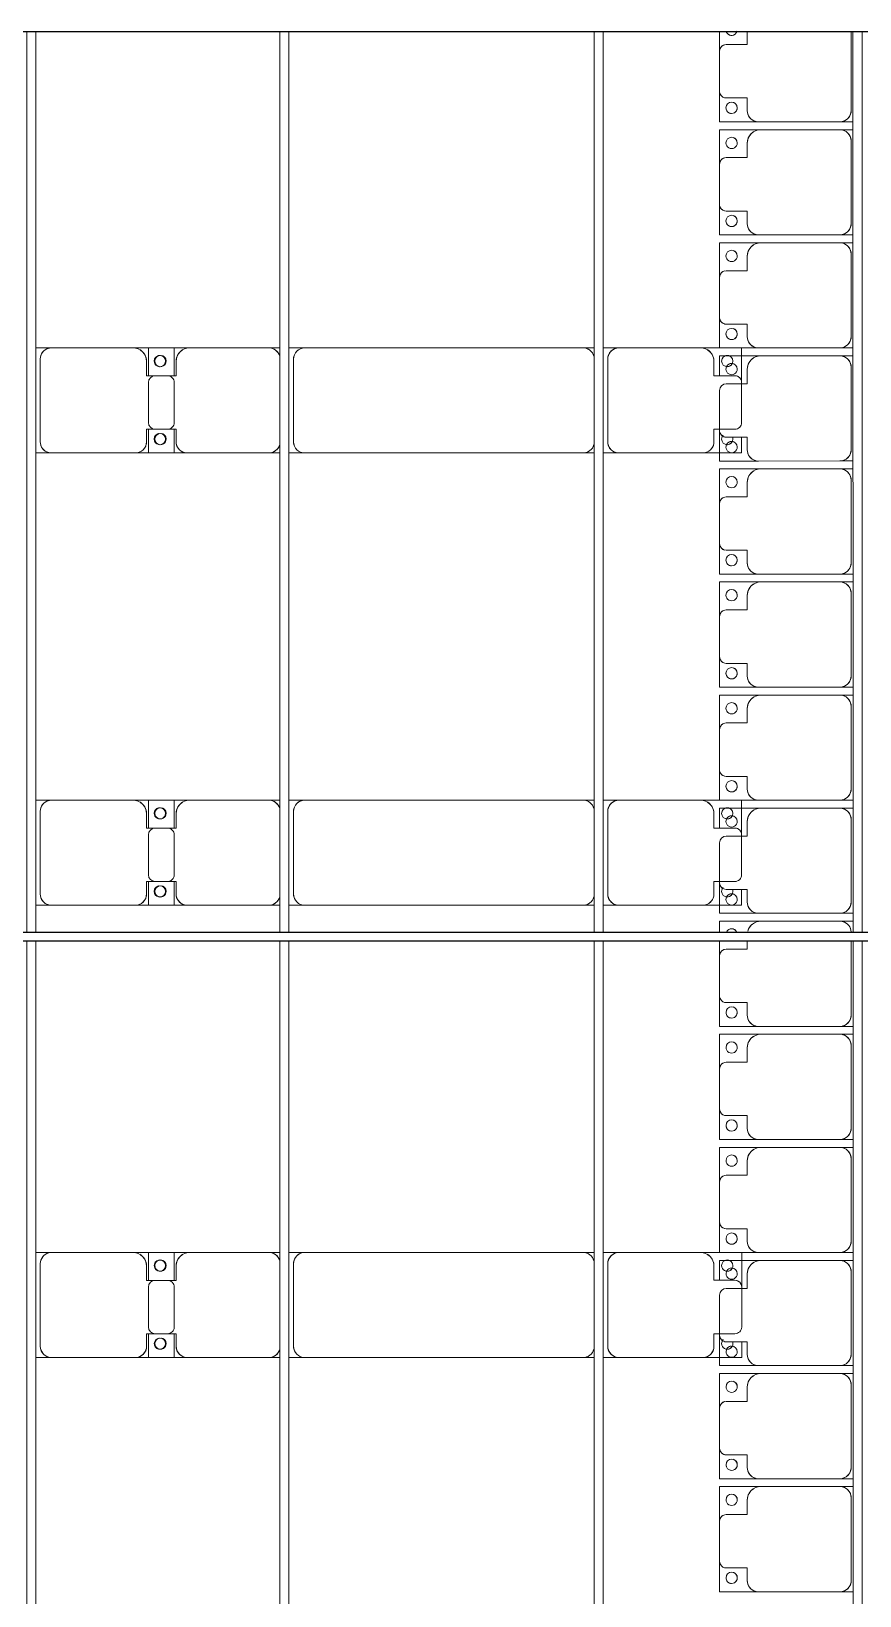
# Model space of a CAD drawing. Header units: millimetres. Extents: x -248177 to 167033, y 156986 to 268923.
# Drawn here: x -172492 to -168828, y 177465 to 184383 of the extents above; entities that cross this region are included whole.
import ezdxf

# ---------------------------------------------------------------- set-up
doc = ezdxf.new("R2010")
doc.units = ezdxf.units.MM
for name, color, linetype, lineweight in [('A-DETL-MBND', 5, 'Continuous', 9), ('A-GENM', 13, 'Continuous', 9), ('S-BEAM', 12, 'Continuous', 9)]:
    doc.layers.add(name, color=color, linetype=linetype, lineweight=lineweight)

# ---------------------------------------------------------------- blocks, each defined once
blk = doc.blocks.new('Dải phao đi lại kèm đỡ invester - DẢI PHAO ĐI LẠI-18009-BỐ TRÍ KHUNG KẾT CẤU BÈ PIN 02')
at = {"layer": 'A-DETL-MBND', "color": 8}
for p, q in [((50173.4, -729.7), (49826.3, -729.7)), ((50223.4, -721.8), (50223.4, -779.7)), ((50223.4, -721.8), (50223.4, -779.7)), ((50258.4, -779.7), (50258.4, -721.8)), ((50258.4, -779.7), (50258.4, -721.8)), ((50673.4, -729.7), (50308.4, -729.7)), ((50723.4, -721.8), (50723.4, -779.7)), ((50723.4, -721.8), (50723.4, -779.7)), ((50758.4, -779.7), (50758.4, -721.8)), ((50758.4, -779.7), (50758.4, -721.8)), ((51173.4, -729.7), (50808.4, -729.7)), ((51223.4, -721.8), (51223.4, -779.7)), ((51223.4, -721.8), (51223.4, -779.7)), ((51258.4, -779.7), (51258.4, -721.8)), ((51258.4, -779.7), (51258.4, -721.8)), ((51673.4, -729.7), (51308.4, -729.7)), ((51723.4, -721.8), (51723.4, -779.7)), ((51723.4, -721.8), (51723.4, -779.7)), ((51758.4, -779.7), (51758.4, -721.8)), ((51758.4, -779.7), (51758.4, -721.8)), ((52173.4, -729.7), (51808.4, -729.7)), ((52223.4, -721.8), (52223.4, -779.7)), ((52223.4, -721.8), (52223.4, -779.7)), ((52258.4, -779.7), (52258.4, -721.8)), ((52258.4, -779.7), (52258.4, -721.8)), ((52673.4, -729.7), (52308.4, -729.7)), ((52723.4, -721.8), (52723.4, -779.7)), ((52723.4, -721.8), (52723.4, -779.7)), ((52758.4, -779.7), (52758.4, -721.8)), ((52758.4, -779.7), (52758.4, -721.8)), ((53173.4, -729.7), (52808.4, -729.7)), ((53223.4, -721.8), (53223.4, -779.7)), ((53223.4, -721.8), (53223.4, -779.7)), ((53258.4, -779.7), (53258.4, -721.8)), ((53258.4, -779.7), (53258.4, -721.8)), ((53673.4, -729.7), (53308.4, -729.7)), ((53723.4, -721.8), (53723.4, -779.7)), ((53723.4, -721.8), (53723.4, -779.7)), ((53758.4, -779.7), (53758.4, -721.8)), ((53758.4, -779.7), (53758.4, -721.8)), ((54173.4, -729.7), (53846.3, -729.7)), ((54223.4, -721.8), (54223.4, -779.7)), ((54223.4, -721.8), (54223.4, -779.7)), ((54258.4, -779.7), (54258.4, -721.8)), ((54258.4, -779.7), (54258.4, -721.8)), ((54673.4, -729.7), (54308.4, -729.7)), ((54723.4, -721.8), (54723.4, -779.7)), ((54723.4, -721.8), (54723.4, -779.7)), ((54758.4, -779.7), (54758.4, -721.8)), ((54758.4, -779.7), (54758.4, -721.8)), ((55173.4, -729.7), (54808.4, -729.7)), ((55223.4, -721.8), (55223.4, -779.7)), ((55223.4, -721.8), (55223.4, -779.7)), ((55258.4, -779.7), (55258.4, -721.8)), ((55258.4, -779.7), (55258.4, -721.8)), ((55673.4, -729.7), (55308.4, -729.7)), ((55723.4, -721.8), (55723.4, -779.7)), ((55723.4, -721.8), (55723.4, -779.7)), ((55758.4, -779.7), (55758.4, -721.8)), ((55758.4, -779.7), (55758.4, -721.8)), ((56173.4, -729.7), (55808.4, -729.7)), ((56223.4, -721.8), (56223.4, -779.7)), ((56223.4, -721.8), (56223.4, -779.7)), ((56258.4, -779.7), (56258.4, -721.8)), ((56258.4, -779.7), (56258.4, -721.8)), ((56673.4, -729.7), (56308.4, -729.7)), ((56723.4, -721.8), (56723.4, -779.7)), ((56723.4, -721.8), (56723.4, -779.7)), ((50223.4, -1139.7), (50223.4, -779.7)), ((50258.4, -779.7), (50258.4, -1129.7)), ((50723.4, -1139.7), (50723.4, -779.7)), ((50758.4, -779.7), (50758.4, -1129.7)), ((51223.4, -1139.7), (51223.4, -779.7)), ((51258.4, -779.7), (51258.4, -1129.7)), ((51723.4, -1139.7), (51723.4, -779.7)), ((51758.4, -779.7), (51758.4, -1129.7)), ((52223.4, -1139.7), (52223.4, -779.7)), ((52258.4, -779.7), (52258.4, -1129.7)), ((52723.4, -1139.7), (52723.4, -779.7)), ((52758.4, -779.7), (52758.4, -1129.7)), ((53223.4, -1139.7), (53223.4, -779.7)), ((53258.4, -779.7), (53258.4, -1129.7)), ((53723.4, -1139.7), (53723.4, -779.7)), ((53758.4, -779.7), (53758.4, -1129.7)), ((54223.4, -1139.7), (54223.4, -779.7)), ((54258.4, -779.7), (54258.4, -1129.7)), ((54723.4, -1139.7), (54723.4, -779.7)), ((54758.4, -779.7), (54758.4, -1129.7)), ((55223.4, -1139.7), (55223.4, -779.7)), ((55258.4, -779.7), (55258.4, -1129.7)), ((55723.4, -1139.7), (55723.4, -779.7)), ((55758.4, -779.7), (55758.4, -1129.7)), ((56223.4, -1139.7), (56223.4, -779.7)), ((56258.4, -779.7), (56258.4, -1129.7)), ((56723.4, -1139.7), (56723.4, -779.7)), ((50223.4, -1139.7), (50223.4, -1312.2)), ((50223.4, -1312.2), (50223.4, -1139.7)), ((50258.4, -1312.2), (50258.4, -1129.7)), ((50258.4, -1129.7), (50258.4, -1312.2)), ((50723.4, -1139.7), (50723.4, -1312.2)), ((50723.4, -1312.2), (50723.4, -1139.7)), ((50758.4, -1312.2), (50758.4, -1129.7)), ((50758.4, -1129.7), (50758.4, -1312.2)), ((51223.4, -1139.7), (51223.4, -1312.2)), ((51223.4, -1215.1), (51223.4, -1139.7)), ((51258.4, -1312.2), (51258.4, -1129.7)), ((51258.4, -1129.7), (51258.4, -1216.7)), ((51723.4, -1139.7), (51723.4, -1312.2)), ((51723.4, -1312.2), (51723.4, -1139.7)), ((51758.4, -1312.2), (51758.4, -1129.7)), ((51758.4, -1129.7), (51758.4, -1312.2)), ((52223.4, -1139.7), (52223.4, -1312.2)), ((52223.4, -1312.2), (52223.4, -1139.7)), ((52258.4, -1312.2), (52258.4, -1129.7)), ((52258.4, -1129.7), (52258.4, -1312.2)), ((52723.4, -1139.7), (52723.4, -1312.2)), ((52723.4, -1312.2), (52723.4, -1139.7)), ((52758.4, -1312.2), (52758.4, -1129.7)), ((52758.4, -1129.7), (52758.4, -1312.2)), ((53223.4, -1139.7), (53223.4, -1312.2)), ((53223.4, -1215.1), (53223.4, -1139.7)), ((53258.4, -1312.2), (53258.4, -1129.7)), ((53258.4, -1129.7), (53258.4, -1216.7)), ((53723.4, -1139.7), (53723.4, -1312.2)), ((53723.4, -1312.2), (53723.4, -1139.7)), ((53758.4, -1312.2), (53758.4, -1129.7)), ((53758.4, -1129.7), (53758.4, -1312.2)), ((54223.4, -1139.7), (54223.4, -1312.2)), ((54223.4, -1312.2), (54223.4, -1139.7)), ((54258.4, -1312.2), (54258.4, -1129.7)), ((54258.4, -1129.7), (54258.4, -1312.2)), ((54723.4, -1139.7), (54723.4, -1312.2)), ((54723.4, -1312.2), (54723.4, -1139.7)), ((54758.4, -1312.2), (54758.4, -1129.7)), ((54758.4, -1129.7), (54758.4, -1312.2)), ((55223.4, -1139.7), (55223.4, -1312.2)), ((55223.4, -1215.1), (55223.4, -1139.7)), ((55258.4, -1312.2), (55258.4, -1129.7)), ((55258.4, -1129.7), (55258.4, -1216.7)), ((55723.4, -1139.7), (55723.4, -1312.2)), ((55723.4, -1312.2), (55723.4, -1139.7)), ((55758.4, -1312.2), (55758.4, -1129.7)), ((55758.4, -1129.7), (55758.4, -1312.2)), ((56223.4, -1139.7), (56223.4, -1312.2)), ((56223.4, -1312.2), (56223.4, -1139.7)), ((56258.4, -1312.2), (56258.4, -1129.7)), ((56258.4, -1129.7), (56258.4, -1312.2)), ((56723.4, -1139.7), (56723.4, -1312.2)), ((56723.4, -1312.2), (56723.4, -1139.7)), ((49826.3, -1189.7), (49881.8, -1189.7)), ((49881.8, -1189.7), (49881.8, -1282.2)), ((50118.2, -1282.2), (50118.2, -1189.7)), ((50118.2, -1189.7), (50173.4, -1189.7)), ((50318.4, -1189.7), (50381.8, -1189.7)), ((50381.8, -1189.7), (50381.8, -1282.2)), ((50618.2, -1282.2), (50618.2, -1189.7)), ((50618.2, -1189.7), (50673.4, -1189.7)), ((50818.4, -1189.7), (50881.8, -1189.7)), ((50881.8, -1189.7), (50881.8, -1282.2)), ((51118.2, -1282.2), (51118.2, -1189.7)), ((51118.2, -1189.7), (51173.4, -1189.7)), ((51258.4, -1237.7), (51258.4, -1294.9)), ((51318.4, -1189.7), (51381.8, -1189.7)), ((51381.8, -1189.7), (51381.8, -1282.2)), ((51618.2, -1282.2), (51618.2, -1189.7)), ((51618.2, -1189.7), (51673.4, -1189.7)), ((51818.4, -1189.7), (51881.8, -1189.7)), ((51881.8, -1189.7), (51881.8, -1282.2)), ((52118.2, -1282.2), (52118.2, -1189.7)), ((52118.2, -1189.7), (52173.4, -1189.7)), ((52318.4, -1189.7), (52381.8, -1189.7)), ((52381.8, -1189.7), (52381.8, -1282.2)), ((52618.2, -1282.2), (52618.2, -1189.7)), ((52618.2, -1189.7), (52673.4, -1189.7)), ((52818.4, -1189.7), (52881.8, -1189.7)), ((52881.8, -1189.7), (52881.8, -1282.2)), ((53118.2, -1282.2), (53118.2, -1189.7)), ((53118.2, -1189.7), (53173.4, -1189.7)), ((53258.4, -1237.7), (53258.4, -1294.9)), ((53318.4, -1189.7), (53381.8, -1189.7)), ((53381.8, -1189.7), (53381.8, -1282.2)), ((53618.2, -1282.2), (53618.2, -1189.7)), ((53618.2, -1189.7), (53673.4, -1189.7)), ((53846.3, -1189.7), (53881.8, -1189.7)), ((53881.8, -1189.7), (53881.8, -1282.2)), ((54118.2, -1282.2), (54118.2, -1189.7)), ((54118.2, -1189.7), (54173.4, -1189.7)), ((54318.4, -1189.7), (54381.8, -1189.7)), ((54381.8, -1189.7), (54381.8, -1282.2)), ((54618.2, -1282.2), (54618.2, -1189.7)), ((54618.2, -1189.7), (54673.4, -1189.7)), ((54818.4, -1189.7), (54881.8, -1189.7)), ((54881.8, -1189.7), (54881.8, -1282.2)), ((55118.2, -1282.2), (55118.2, -1189.7)), ((55118.2, -1189.7), (55173.4, -1189.7)), ((55258.4, -1237.7), (55258.4, -1294.9)), ((55318.4, -1189.7), (55381.8, -1189.7)), ((55381.8, -1189.7), (55381.8, -1282.2)), ((55618.2, -1282.2), (55618.2, -1189.7)), ((55618.2, -1189.7), (55673.4, -1189.7)), ((55818.4, -1189.7), (55881.8, -1189.7)), ((55881.8, -1189.7), (55881.8, -1282.2)), ((56118.2, -1282.2), (56118.2, -1189.7)), ((56118.2, -1189.7), (56173.4, -1189.7)), ((56318.4, -1189.7), (56381.8, -1189.7)), ((56381.8, -1189.7), (56381.8, -1282.2)), ((56618.2, -1282.2), (56618.2, -1189.7)), ((56618.2, -1189.7), (56673.4, -1189.7)), ((49911.8, -1312.2), (49826.3, -1312.2)), ((49826.3, -1312.2), (49911.8, -1312.2)), ((49911.8, -1312.2), (50088.2, -1312.2)), ((50223.4, -1312.2), (50088.2, -1312.2)), ((50088.2, -1312.2), (50223.4, -1312.2)), ((50411.8, -1312.2), (50258.4, -1312.2)), ((50258.4, -1312.2), (50411.8, -1312.2)), ((50411.8, -1312.2), (50588.2, -1312.2)), ((50723.4, -1312.2), (50588.2, -1312.2)), ((50588.2, -1312.2), (50723.4, -1312.2)), ((50911.8, -1312.2), (50758.4, -1312.2)), ((50758.4, -1312.2), (50911.8, -1312.2)), ((50911.8, -1312.2), (51088.2, -1312.2)), ((51223.4, -1312.2), (51088.2, -1312.2)), ((51088.2, -1312.2), (51223.4, -1312.2)), ((51223.4, -1312.2), (51223.4, -1248)), ((51258.4, -1301.2), (51258.4, -1312.2)), ((51346.4, -1312.2), (51258.4, -1312.2)), ((51277.3, -1312.2), (51290.2, -1312.2)), ((51311.7, -1312.2), (51327.2, -1312.2)), ((51411.8, -1312.2), (51588.2, -1312.2)), ((51723.4, -1312.2), (51588.2, -1312.2)), ((51592, -1312.2), (51609.1, -1312.2)), ((51625.2, -1312.2), (51638.6, -1312.2)), ((51687, -1312.2), (51723.4, -1312.2)), ((51911.8, -1312.2), (51758.4, -1312.2)), ((51767.1, -1312.2), (51911.8, -1312.2)), ((51911.8, -1312.2), (52088.2, -1312.2)), ((52223.4, -1312.2), (52088.2, -1312.2)), ((52088.2, -1312.2), (52223.4, -1312.2)), ((52411.8, -1312.2), (52258.4, -1312.2)), ((52258.4, -1312.2), (52411.8, -1312.2)), ((52411.8, -1312.2), (52588.2, -1312.2)), ((52723.4, -1312.2), (52588.2, -1312.2)), ((52588.2, -1312.2), (52723.4, -1312.2)), ((52911.8, -1312.2), (52758.4, -1312.2)), ((52758.4, -1312.2), (52911.8, -1312.2)), ((52911.8, -1312.2), (53088.2, -1312.2)), ((53223.4, -1312.2), (53088.2, -1312.2)), ((53088.2, -1312.2), (53223.4, -1312.2)), ((53223.4, -1312.2), (53223.4, -1248)), ((53258.4, -1301.2), (53258.4, -1312.2)), ((53346.4, -1312.2), (53258.4, -1312.2)), ((53277.3, -1312.2), (53290.2, -1312.2)), ((53311.7, -1312.2), (53327.2, -1312.2)), ((53411.8, -1312.2), (53588.2, -1312.2)), ((53723.4, -1312.2), (53588.2, -1312.2)), ((53592, -1312.2), (53609.1, -1312.2)), ((53625.2, -1312.2), (53638.6, -1312.2)), ((53687, -1312.2), (53723.4, -1312.2)), ((53806.3, -1312.2), (53758.4, -1312.2)), ((53758.4, -1312.2), (53806.3, -1312.2)), ((53911.8, -1312.2), (53846.3, -1312.2)), ((53846.3, -1312.2), (53911.8, -1312.2)), ((53911.8, -1312.2), (54088.2, -1312.2)), ((54223.4, -1312.2), (54088.2, -1312.2)), ((54088.2, -1312.2), (54223.4, -1312.2)), ((54411.8, -1312.2), (54258.4, -1312.2)), ((54258.4, -1312.2), (54411.8, -1312.2)), ((54411.8, -1312.2), (54588.2, -1312.2)), ((54723.4, -1312.2), (54588.2, -1312.2)), ((54588.2, -1312.2), (54723.4, -1312.2)), ((54911.8, -1312.2), (54758.4, -1312.2)), ((54758.4, -1312.2), (54911.8, -1312.2)), ((54911.8, -1312.2), (55088.2, -1312.2)), ((55223.4, -1312.2), (55088.2, -1312.2)), ((55088.2, -1312.2), (55223.4, -1312.2)), ((55223.4, -1312.2), (55223.4, -1248)), ((55258.4, -1301.2), (55258.4, -1312.2)), ((55346.4, -1312.2), (55258.4, -1312.2)), ((55277.3, -1312.2), (55290.2, -1312.2)), ((55311.7, -1312.2), (55327.2, -1312.2)), ((55411.8, -1312.2), (55588.2, -1312.2)), ((55723.4, -1312.2), (55588.2, -1312.2)), ((55592, -1312.2), (55609.1, -1312.2)), ((55625.2, -1312.2), (55638.6, -1312.2)), ((55687, -1312.2), (55723.4, -1312.2)), ((55911.8, -1312.2), (55758.4, -1312.2)), ((55758.4, -1312.2), (55911.8, -1312.2)), ((55911.8, -1312.2), (56088.2, -1312.2)), ((56223.4, -1312.2), (56088.2, -1312.2)), ((56088.2, -1312.2), (56223.4, -1312.2)), ((56411.8, -1312.2), (56258.4, -1312.2)), ((56258.4, -1312.2), (56411.8, -1312.2)), ((56411.8, -1312.2), (56588.2, -1312.2)), ((56723.4, -1312.2), (56588.2, -1312.2)), ((56588.2, -1312.2), (56723.4, -1312.2))]:
    blk.add_line(p, q, dxfattribs=at)
for centre, radius, start, end in [((50173.4, -779.7), 50, 0, 90), ((50173.4, -779.7), 50, 15, 90), ((50308.4, -779.7), 50, 90, 180), ((50308.4, -779.7), 50, 90, 165), ((50673.4, -779.7), 50, 0, 90), ((50673.4, -779.7), 50, 15, 90), ((50808.4, -779.7), 50, 90, 180), ((50808.4, -779.7), 50, 90, 165), ((51173.4, -779.7), 50, 0, 90), ((51173.4, -779.7), 50, 15, 90), ((51308.4, -779.7), 50, 90, 180), ((51308.4, -779.7), 50, 90, 165), ((51673.4, -779.7), 50, 0, 90), ((51673.4, -779.7), 50, 15, 90), ((51808.4, -779.7), 50, 90, 180), ((51808.4, -779.7), 50, 90, 165), ((52173.4, -779.7), 50, 0, 90), ((52173.4, -779.7), 50, 15, 90), ((52308.4, -779.7), 50, 90, 180), ((52308.4, -779.7), 50, 90, 165), ((52673.4, -779.7), 50, 0, 90), ((52673.4, -779.7), 50, 15, 90), ((52808.4, -779.7), 50, 90, 180), ((52808.4, -779.7), 50, 90, 165), ((53173.4, -779.7), 50, 0, 90), ((53173.4, -779.7), 50, 15, 90), ((53308.4, -779.7), 50, 90, 180), ((53308.4, -779.7), 50, 90, 165), ((53673.4, -779.7), 50, 0, 90), ((53673.4, -779.7), 50, 15, 90), ((53808.4, -779.7), 50, 92.49051, 180), ((53808.4, -779.7), 50, 92.49051, 165), ((54173.4, -779.7), 50, 0, 90), ((54173.4, -779.7), 50, 15, 90), ((54308.4, -779.7), 50, 90, 180), ((54308.4, -779.7), 50, 90, 165), ((54673.4, -779.7), 50, 0, 90), ((54673.4, -779.7), 50, 15, 90), ((54808.4, -779.7), 50, 90, 180), ((54808.4, -779.7), 50, 90, 165), ((55173.4, -779.7), 50, 0, 90), ((55173.4, -779.7), 50, 15, 90), ((55308.4, -779.7), 50, 90, 180), ((55308.4, -779.7), 50, 90, 165), ((55673.4, -779.7), 50, 0, 90), ((55673.4, -779.7), 50, 15, 90), ((55808.4, -779.7), 50, 90, 180), ((55808.4, -779.7), 50, 90, 165), ((56173.4, -779.7), 50, 0, 90), ((56173.4, -779.7), 50, 15, 90), ((56308.4, -779.7), 50, 90, 180), ((56308.4, -779.7), 50, 90, 165), ((56673.4, -779.7), 50, 360, 90), ((56673.4, -779.7), 50, 15, 90), ((50173.4, -1139.7), 50, 270, 360), ((50173.4, -1139.7), 50, 270, 345), ((50318.4, -1129.7), 60, 180, 270), ((50318.4, -1129.7), 60, 210, 270), ((50673.4, -1139.7), 50, 270, 360), ((50673.4, -1139.7), 50, 270, 345), ((50818.4, -1129.7), 60, 180, 270), ((50818.4, -1129.7), 60, 210, 270), ((51173.4, -1139.7), 50, 270, 0), ((51173.4, -1139.7), 50, 270, 345), ((51318.4, -1129.7), 60, 180, 270), ((51318.4, -1129.7), 60, 210, 270), ((51673.4, -1139.7), 50, 270, 360), ((51673.4, -1139.7), 50, 270, 345), ((51818.4, -1129.7), 60, 180, 270), ((51818.4, -1129.7), 60, 210.97051, 270), ((52173.4, -1139.7), 50, 270, 360), ((52173.4, -1139.7), 50, 270, 345), ((52318.4, -1129.7), 60, 180, 270), ((52318.4, -1129.7), 60, 210, 270), ((52673.4, -1139.7), 50, 270, 0), ((52673.4, -1139.7), 50, 270, 345), ((52818.4, -1129.7), 60, 180, 270), ((52818.4, -1129.7), 60, 210, 270), ((53173.4, -1139.7), 50, 270, 360), ((53173.4, -1139.7), 50, 270, 345), ((53318.4, -1129.7), 60, 180, 270), ((53318.4, -1129.7), 60, 210, 270), ((53673.4, -1139.7), 50, 270, 360), ((53673.4, -1139.7), 50, 270, 345), ((53818.4, -1129.7), 60, 180, 255), ((53818.4, -1129.7), 60, 210, 255), ((54173.4, -1139.7), 50, 270, 0), ((54173.4, -1139.7), 50, 270, 345), ((54318.4, -1129.7), 60, 180, 270), ((54318.4, -1129.7), 60, 210, 270), ((54673.4, -1139.7), 50, 270, 360), ((54673.4, -1139.7), 50, 270, 345), ((54818.4, -1129.7), 60, 180, 270), ((54818.4, -1129.7), 60, 210, 270), ((55173.4, -1139.7), 50, 270, 360), ((55173.4, -1139.7), 50, 270, 345), ((55318.4, -1129.7), 60, 180, 270), ((55318.4, -1129.7), 60, 210, 270), ((55673.4, -1139.7), 50, 270, 360), ((55673.4, -1139.7), 50, 270, 345), ((55818.4, -1129.7), 60, 180, 270), ((55818.4, -1129.7), 60, 210, 270), ((56173.4, -1139.7), 50, 270, 0), ((56173.4, -1139.7), 50, 270, 345), ((56318.4, -1129.7), 60, 180, 270), ((56318.4, -1129.7), 60, 210, 270), ((56673.4, -1139.7), 50, 270, 360), ((56673.4, -1139.7), 50, 270, 345), ((49816.8, -1258.6), 25, 285, 75), ((49816.8, -1258.6), 25, 60, 75), ((50161.8, -1258.6), 25, 90, 270), ((50161.8, -1258.6), 25, 90, 165), ((50161.8, -1258.6), 25, 270, 90), ((50161.8, -1258.6), 25, 15, 90), ((50316.8, -1258.6), 25, 90, 270), ((50316.8, -1258.6), 25, 90, 165), ((50316.8, -1258.6), 25, 270, 90), ((50316.8, -1258.6), 25, 60, 90), ((50661.8, -1258.6), 25, 90, 270), ((50661.8, -1258.6), 25, 90, 165), ((50661.8, -1258.6), 25, 270, 90), ((50661.8, -1258.6), 25, 15, 90), ((50816.8, -1258.6), 25, 90, 270), ((50816.8, -1258.6), 25, 90, 165), ((50816.8, -1258.6), 25, 270, 90), ((50816.8, -1258.6), 25, 60, 90), ((51161.8, -1258.6), 25, 90, 270), ((51161.8, -1258.6), 25, 90, 165), ((51161.8, -1258.6), 25, 270, 90), ((51161.8, -1258.6), 25, 15, 90), ((51316.8, -1258.6), 25, 90, 270), ((51316.8, -1258.6), 25, 270, 90), ((51661.8, -1258.6), 25, 90, 270), ((51661.8, -1258.6), 25, 270, 90), ((51661.8, -1258.6), 25, 60, 90), ((51816.8, -1258.6), 25, 90, 270), ((51816.8, -1258.6), 25, 90, 165), ((51816.8, -1258.6), 25, 270, 90), ((51816.8, -1258.6), 25, 60, 90), ((52161.8, -1258.6), 25, 90, 270), ((52161.8, -1258.6), 25, 90, 165), ((52161.8, -1258.6), 25, 270, 90), ((52161.8, -1258.6), 25, 15, 90), ((52316.8, -1258.6), 25, 90, 270), ((52316.8, -1258.6), 25, 90, 165), ((52316.8, -1258.6), 25, 270, 90), ((52316.8, -1258.6), 25, 60, 90), ((52661.8, -1258.6), 25, 90, 270), ((52661.8, -1258.6), 25, 90, 165), ((52661.8, -1258.6), 25, 270, 90), ((52661.8, -1258.6), 25, 15, 90), ((52816.8, -1258.6), 25, 90, 270), ((52816.8, -1258.6), 25, 90, 165), ((52816.8, -1258.6), 25, 270, 90), ((52816.8, -1258.6), 25, 60, 90), ((53161.8, -1258.6), 25, 90, 270), ((53161.8, -1258.6), 25, 90, 165), ((53161.8, -1258.6), 25, 270, 90), ((53161.8, -1258.6), 25, 15, 90), ((53316.8, -1258.6), 25, 90, 270), ((53316.8, -1258.6), 25, 270, 90), ((53661.8, -1258.6), 25, 90, 270), ((53661.8, -1258.6), 25, 270, 90), ((53661.8, -1258.6), 25, 60, 90), ((53816.8, -1258.6), 25, 120, 240), ((53816.8, -1258.6), 25, 120, 165), ((54161.8, -1258.6), 25, 90, 270), ((54161.8, -1258.6), 25, 90, 165), ((54161.8, -1258.6), 25, 270, 90), ((54161.8, -1258.6), 25, 15, 90), ((54316.8, -1258.6), 25, 90, 270), ((54316.8, -1258.6), 25, 90, 165), ((54316.8, -1258.6), 25, 270, 90), ((54316.8, -1258.6), 25, 60, 90), ((54661.8, -1258.6), 25, 90, 270), ((54661.8, -1258.6), 25, 90, 165), ((54661.8, -1258.6), 25, 270, 90), ((54661.8, -1258.6), 25, 15, 90), ((54816.8, -1258.6), 25, 90, 270), ((54816.8, -1258.6), 25, 90, 165), ((54816.8, -1258.6), 25, 270, 90), ((54816.8, -1258.6), 25, 60, 90), ((55161.8, -1258.6), 25, 90, 270), ((55161.8, -1258.6), 25, 90, 165), ((55161.8, -1258.6), 25, 270, 90), ((55161.8, -1258.6), 25, 15, 90), ((55316.8, -1258.6), 25, 90, 270), ((55316.8, -1258.6), 25, 270, 90), ((55661.8, -1258.6), 25, 90, 270), ((55661.8, -1258.6), 25, 270, 90), ((55661.8, -1258.6), 25, 60, 90), ((55816.8, -1258.6), 25, 90, 270), ((55816.8, -1258.6), 25, 90, 165), ((55816.8, -1258.6), 25, 270, 90), ((55816.8, -1258.6), 25, 60, 90), ((56161.8, -1258.6), 25, 90, 270), ((56161.8, -1258.6), 25, 90, 165), ((56161.8, -1258.6), 25, 270, 90), ((56161.8, -1258.6), 25, 15, 90), ((56316.8, -1258.6), 25, 90, 270), ((56316.8, -1258.6), 25, 90, 165), ((56316.8, -1258.6), 25, 270, 90), ((56316.8, -1258.6), 25, 60, 90), ((56661.8, -1258.6), 25, 90, 270), ((56661.8, -1258.6), 25, 90, 165), ((56661.8, -1258.6), 25, 270, 90), ((56661.8, -1258.6), 25, 15, 90), ((49816.8, -1258.6), 25, 285, 30), ((49911.8, -1282.2), 30, 180, 270), ((49911.8, -1282.2), 30, 195, 225), ((49911.8, -1282.2), 30, 195, 255), ((49911.8, -1282.2), 30, 195, 225), ((50088.2, -1282.2), 30, 270, 0), ((50088.2, -1282.2), 30, 285, 345), ((50088.2, -1282.2), 30, 285, 300), ((50088.2, -1282.2), 30, 285, 300), ((50088.2, -1282.2), 30, 315, 345), ((50088.2, -1282.2), 30, 315, 345), ((50161.8, -1258.6), 25, 180, 270), ((50161.8, -1258.6), 25, 270, 0), ((50316.8, -1258.6), 25, 180, 270), ((50316.8, -1258.6), 25, 270, 30), ((50411.8, -1282.2), 30, 180, 270), ((50411.8, -1282.2), 30, 195, 225), ((50411.8, -1282.2), 30, 195, 255), ((50411.8, -1282.2), 30, 195, 225), ((50588.2, -1282.2), 30, 270, 0), ((50588.2, -1282.2), 30, 285, 345), ((50588.2, -1282.2), 30, 285, 300), ((50588.2, -1282.2), 30, 285, 300), ((50588.2, -1282.2), 30, 315, 345), ((50588.2, -1282.2), 30, 315, 345), ((50661.8, -1258.6), 25, 180, 270), ((50661.8, -1258.6), 25, 270, 0), ((50816.8, -1258.6), 25, 180, 270), ((50816.8, -1258.6), 25, 270, 30), ((50911.8, -1282.2), 30, 180, 270), ((50911.8, -1282.2), 30, 195, 225), ((50911.8, -1282.2), 30, 195, 255), ((50911.8, -1282.2), 30, 195, 225), ((51088.2, -1282.2), 30, 270, 0), ((51088.2, -1282.2), 30, 285, 345), ((51088.2, -1282.2), 30, 285, 300), ((51088.2, -1282.2), 30, 285, 300), ((51088.2, -1282.2), 30, 315, 345), ((51088.2, -1282.2), 30, 315, 345), ((51161.8, -1258.6), 25, 180, 270), ((51161.8, -1258.6), 25, 270, 360), ((51316.8, -1258.6), 25, 180, 240), ((51411.8, -1282.2), 30, 180, 270), ((51588.2, -1282.2), 30, 270, 0), ((51588.2, -1282.2), 30, 285, 345), ((51588.2, -1282.2), 30, 285, 300), ((51588.2, -1282.2), 30, 285, 300), ((51588.2, -1282.2), 30, 315, 345), ((51588.2, -1282.2), 30, 315, 345), ((51661.8, -1258.6), 25, 180, 240), ((51661.8, -1258.6), 25, 150, 165), ((51816.8, -1258.6), 25, 180, 270), ((51816.8, -1258.6), 25, 270, 30), ((51911.8, -1282.2), 30, 180, 270), ((51911.8, -1282.2), 30, 195, 225), ((51911.8, -1282.2), 30, 195, 255), ((51911.8, -1282.2), 30, 195, 225), ((52088.2, -1282.2), 30, 270, 360), ((52088.2, -1282.2), 30, 285, 345), ((52088.2, -1282.2), 30, 285, 300), ((52088.2, -1282.2), 30, 285, 300), ((52088.2, -1282.2), 30, 315, 345), ((52088.2, -1282.2), 30, 315, 345), ((52161.8, -1258.6), 25, 180, 270), ((52161.8, -1258.6), 25, 270, 0), ((52316.8, -1258.6), 25, 180, 270), ((52316.8, -1258.6), 25, 270, 30), ((52411.8, -1282.2), 30, 180, 270), ((52411.8, -1282.2), 30, 195, 225), ((52411.8, -1282.2), 30, 195, 255), ((52411.8, -1282.2), 30, 195, 225), ((52588.2, -1282.2), 30, 270, 360), ((52588.2, -1282.2), 30, 285, 345), ((52588.2, -1282.2), 30, 285, 300), ((52588.2, -1282.2), 30, 285, 300), ((52588.2, -1282.2), 30, 315, 345), ((52588.2, -1282.2), 30, 315, 345), ((52661.8, -1258.6), 25, 180, 270), ((52661.8, -1258.6), 25, 270, 360), ((52816.8, -1258.6), 25, 180, 270), ((52816.8, -1258.6), 25, 270, 30), ((52911.8, -1282.2), 30, 180, 270), ((52911.8, -1282.2), 30, 195, 225), ((52911.8, -1282.2), 30, 195, 255), ((52911.8, -1282.2), 30, 195, 225), ((53088.2, -1282.2), 30, 270, 0), ((53088.2, -1282.2), 30, 285, 345), ((53088.2, -1282.2), 30, 285, 300), ((53088.2, -1282.2), 30, 285, 300), ((53088.2, -1282.2), 30, 315, 345), ((53088.2, -1282.2), 30, 315, 345), ((53161.8, -1258.6), 25, 180, 270), ((53161.8, -1258.6), 25, 270, 360), ((53316.8, -1258.6), 25, 180, 240), ((53411.8, -1282.2), 30, 180, 270), ((53588.2, -1282.2), 30, 270, 360), ((53588.2, -1282.2), 30, 285, 345), ((53588.2, -1282.2), 30, 285, 300), ((53588.2, -1282.2), 30, 285, 300), ((53588.2, -1282.2), 30, 315, 345), ((53588.2, -1282.2), 30, 315, 345), ((53661.8, -1258.6), 25, 180, 240), ((53661.8, -1258.6), 25, 150, 165), ((53816.8, -1258.6), 25, 180, 240), ((53911.8, -1282.2), 30, 180, 270), ((53911.8, -1282.2), 30, 195, 225), ((53911.8, -1282.2), 30, 195, 255), ((53911.8, -1282.2), 30, 195, 225), ((54088.2, -1282.2), 30, 270, 0), ((54088.2, -1282.2), 30, 285, 345), ((54088.2, -1282.2), 30, 285, 300), ((54088.2, -1282.2), 30, 285, 300), ((54088.2, -1282.2), 30, 315, 345), ((54088.2, -1282.2), 30, 315, 345), ((54161.8, -1258.6), 25, 180, 270), ((54161.8, -1258.6), 25, 270, 0), ((54316.8, -1258.6), 25, 180, 270), ((54316.8, -1258.6), 25, 270, 30), ((54411.8, -1282.2), 30, 180, 270), ((54411.8, -1282.2), 30, 195, 225), ((54411.8, -1282.2), 30, 195, 255), ((54411.8, -1282.2), 30, 195, 225), ((54588.2, -1282.2), 30, 270, 0), ((54588.2, -1282.2), 30, 285, 345), ((54588.2, -1282.2), 30, 285, 300), ((54588.2, -1282.2), 30, 285, 300), ((54588.2, -1282.2), 30, 315, 345), ((54588.2, -1282.2), 30, 315, 345), ((54661.8, -1258.6), 25, 180, 270), ((54661.8, -1258.6), 25, 270, 360), ((54816.8, -1258.6), 25, 180, 270), ((54816.8, -1258.6), 25, 270, 30), ((54911.8, -1282.2), 30, 180, 270), ((54911.8, -1282.2), 30, 195, 225), ((54911.8, -1282.2), 30, 195, 255), ((54911.8, -1282.2), 30, 195, 225), ((55088.2, -1282.2), 30, 270, 0), ((55088.2, -1282.2), 30, 285, 345), ((55088.2, -1282.2), 30, 285, 300), ((55088.2, -1282.2), 30, 285, 300), ((55088.2, -1282.2), 30, 315, 345), ((55088.2, -1282.2), 30, 315, 345), ((55161.8, -1258.6), 25, 180, 270), ((55161.8, -1258.6), 25, 270, 0), ((55316.8, -1258.6), 25, 180, 240), ((55411.8, -1282.2), 30, 180, 270), ((55588.2, -1282.2), 30, 270, 0), ((55588.2, -1282.2), 30, 285, 345), ((55588.2, -1282.2), 30, 285, 300), ((55588.2, -1282.2), 30, 285, 300), ((55588.2, -1282.2), 30, 315, 345), ((55588.2, -1282.2), 30, 315, 345), ((55661.8, -1258.6), 25, 180, 240), ((55661.8, -1258.6), 25, 150, 165), ((55816.8, -1258.6), 25, 180, 270), ((55816.8, -1258.6), 25, 270, 30), ((55911.8, -1282.2), 30, 180, 270), ((55911.8, -1282.2), 30, 195, 225), ((55911.8, -1282.2), 30, 195, 255), ((55911.8, -1282.2), 30, 195, 225), ((56088.2, -1282.2), 30, 270, 0), ((56088.2, -1282.2), 30, 285, 345), ((56088.2, -1282.2), 30, 285, 300), ((56088.2, -1282.2), 30, 285, 300), ((56088.2, -1282.2), 30, 315, 345), ((56088.2, -1282.2), 30, 315, 345), ((56161.8, -1258.6), 25, 180, 270), ((56161.8, -1258.6), 25, 270, 360), ((56316.8, -1258.6), 25, 180, 270), ((56316.8, -1258.6), 25, 270, 30), ((56411.8, -1282.2), 30, 180, 270), ((56411.8, -1282.2), 30, 195, 225), ((56411.8, -1282.2), 30, 195, 255), ((56411.8, -1282.2), 30, 195, 225), ((56588.2, -1282.2), 30, 270, 0), ((56588.2, -1282.2), 30, 285, 345), ((56588.2, -1282.2), 30, 285, 300), ((56588.2, -1282.2), 30, 285, 300), ((56588.2, -1282.2), 30, 315, 345), ((56588.2, -1282.2), 30, 315, 345), ((56661.8, -1258.6), 25, 180, 270), ((56661.8, -1258.6), 25, 270, 0)]:
    blk.add_arc(centre, radius, start, end, dxfattribs=at)
blk = doc.blocks.new('Dầm C52 - Dầm C52-24593-BỐ TRÍ KHUNG KẾT CẤU BÈ PIN 02')
at = {"layer": 'S-BEAM', "color": 1}
for p, q in [((-38198.2, 20), (-32238.2, 20)), ((-32198.2, 20), (-28218.2, 20)), ((-32238.2, -20), (-38198.2, -20)), ((-28218.2, -20), (-32198.2, -20))]:
    blk.add_line(p, q, dxfattribs=at)
blk = doc.blocks.new('Dầm C52 - Hộp 40x60-25285-BỐ TRÍ KHUNG KẾT CẤU BÈ PIN 02')
at = {"layer": 'S-BEAM', "color": 3, "lineweight": 25}
blk.add_line((92417.5, -20), (-92417.5, -20), dxfattribs=at)
blk = doc.blocks.new('Dai phao do pin - DẢI PHAO ĐỠ PIN-V100-BỐ TRÍ KHUNG KẾT CẤU BÈ PIN 02')
at = {"layer": 'A-DETL-MBND', "color": 8}
for p, q in [((65959.7, 241.6), (66027.2, 241.6)), ((65959.7, 241.6), (66027.2, 241.6)), ((66389.7, 241.6), (66029.7, 241.6)), ((66389.7, 241.6), (66572.2, 241.6)), ((66572.2, 241.6), (66389.7, 241.6)), ((66457.8, 241.6), (66640.3, 241.6)), ((66457.8, 116.2), (66457.8, 241.6)), ((66640.3, 241.6), (66457.8, 241.6)), ((66572.2, 241.6), (66572.2, 116.2)), ((66990.3, 241.6), (66640.3, 241.6)), ((66990.3, 241.6), (67039.7, 241.6)), ((66990.3, 241.6), (67039.7, 241.6)), ((67079.7, 241.6), (67149.7, 241.6)), ((67079.7, 241.6), (67149.7, 241.6)), ((68380.3, 241.6), (67149.7, 241.6)), ((68380.3, 241.6), (68429.7, 241.6)), ((68380.3, 241.6), (68429.7, 241.6)), ((68469.7, 241.6), (68539.7, 241.6)), ((68469.7, 241.6), (68539.7, 241.6)), ((68899.7, 241.6), (68539.7, 241.6)), ((68899.7, 241.6), (69082.2, 241.6)), ((68985, 241.6), (68899.7, 241.6)), ((69082.2, 241.6), (69023, 241.6)), ((69082.2, 241.6), (69082.2, 88.2)), ((69082.2, 205), (69082.2, 241.6)), ((65979.7, 191.6), (65979.7, -173.4)), ((66449.7, 118.2), (66449.7, 181.6)), ((66580.3, 181.6), (66580.3, 118.2)), ((67099.7, 191.6), (67099.7, -173.4)), ((68489.7, 191.6), (68489.7, -173.4)), ((68959.7, 118.2), (68959.7, 181.6)), ((66542.2, 118.2), (66449.7, 118.2)), ((66457.8, 88.2), (66457.8, -88.2)), ((66580.3, 118.2), (66487.8, 118.2)), ((66572.2, -88.2), (66572.2, 88.2)), ((69052.2, 118.2), (68959.7, 118.2)), ((69082.2, -88.2), (69082.2, 88.2)), ((66449.7, -173.4), (66449.7, -118.2)), ((66449.7, -118.2), (66542.2, -118.2)), ((66457.8, -223.4), (66457.8, -116.2)), ((66487.8, -118.2), (66580.3, -118.2)), ((66572.2, -116.2), (66572.2, -223.4)), ((66580.3, -118.2), (66580.3, -173.4)), ((68959.7, -173.4), (68959.7, -118.2)), ((68959.7, -118.2), (69052.2, -118.2)), ((69082.2, -153.6), (69082.2, -223.4)), ((69082.2, -174.1), (69082.2, -161.3)), ((66027.2, -223.4), (65959.7, -223.4)), ((66027.2, -223.4), (65959.7, -223.4)), ((66029.7, -223.4), (66399.7, -223.4)), ((66572.2, -223.4), (66399.7, -223.4)), ((66399.7, -223.4), (66572.2, -223.4)), ((66630.3, -223.4), (66457.8, -223.4)), ((66457.8, -223.4), (66630.3, -223.4)), ((66630.3, -223.4), (66990.3, -223.4)), ((67039.7, -223.4), (66990.3, -223.4)), ((67039.7, -223.4), (66990.3, -223.4)), ((67149.7, -223.4), (67079.7, -223.4)), ((67149.7, -223.4), (67079.7, -223.4)), ((67149.7, -223.4), (68380.3, -223.4)), ((68429.7, -223.4), (68380.3, -223.4)), ((68429.7, -223.4), (68380.3, -223.4)), ((68539.7, -223.4), (68469.7, -223.4)), ((68539.7, -223.4), (68469.7, -223.4)), ((68539.7, -223.4), (68909.7, -223.4)), ((69082.2, -223.4), (68909.7, -223.4)), ((68909.7, -223.4), (68987.1, -223.4)), ((69000.8, -223.4), (69041.1, -223.4)), ((69051.2, -223.4), (69063.1, -223.4)), ((69069.5, -223.4), (69081.6, -223.4))]:
    blk.add_line(p, q, dxfattribs=at)
for centre, radius, start, end in [((66029.7, 191.6), 50, 90, 180), ((66029.7, 191.6), 50, 105, 180), ((66389.7, 181.6), 60, 0, 90), ((66389.7, 181.6), 60, 0, 60), ((66508.6, 183.2), 25, 0, 180), ((66508.6, 183.2), 25, 0, 165), ((66511.4, 183.2), 25, 0, 180), ((66511.4, 183.2), 25, 90, 180), ((66640.3, 181.6), 60, 90, 180), ((66640.3, 181.6), 60, 120, 180), ((66990.3, 191.6), 50, 15, 90), ((66990.3, 191.6), 50, 15, 75), ((67149.7, 191.6), 50, 90, 180), ((67149.7, 191.6), 50, 150, 180), ((67149.7, 191.6), 50, 105, 135), ((68380.3, 191.6), 50, 15, 90), ((68380.3, 191.6), 50, 60, 90), ((68380.3, 191.6), 50, 15, 30), ((68539.7, 191.6), 50, 90, 180), ((68539.7, 191.6), 50, 105, 180), ((68899.7, 181.6), 60, 0, 90), ((68899.7, 181.6), 60, 0, 60), ((69018.6, 183.2), 25, 0, 180), ((69018.6, 183.2), 25, 75, 105), ((66508.6, 183.2), 25, 180, 0), ((66511.4, 183.2), 25, 180, 0), ((66511.4, 183.2), 25, 180, 300), ((66508.6, 183.2), 25, 210, 0), ((66511.4, 183.2), 25, 15, 75), ((66511.4, 183.2), 25, 330, 345), ((69018.6, 183.2), 25, 180, 360), ((69018.6, 183.2), 25, 150, 165), ((69018.6, 183.2), 25, 240, 330), ((66487.8, 88.2), 30, 90, 180), ((66542.2, 88.2), 30, 360, 90), ((69052.2, 88.2), 30, 0, 90), ((69052.2, 88.2), 30, 15, 75), ((66487.8, -88.2), 30, 180, 270), ((66508.6, -161.8), 25, 0, 180), ((66508.6, -161.8), 25, 105, 165), ((66511.4, -161.8), 25, 0, 180), ((66511.4, -161.8), 25, 105, 180), ((66508.6, -161.8), 25, 0, 75), ((66511.4, -161.8), 25, 15, 75), ((66542.2, -88.2), 30, 270, 0), ((69052.2, -88.2), 30, 270, 0), ((66029.7, -173.4), 50, 180, 270), ((66029.7, -173.4), 50, 180, 255), ((66399.7, -173.4), 50, 270, 360), ((66399.7, -173.4), 50, 285, 360), ((66508.6, -161.8), 25, 180, 360), ((66508.6, -161.8), 25, 195, 0), ((66511.4, -161.8), 25, 180, 0), ((66511.4, -161.8), 25, 180, 270), ((66511.4, -161.8), 25, 285, 345), ((66630.3, -173.4), 50, 180, 270), ((66630.3, -173.4), 50, 180, 255), ((66990.3, -173.4), 50, 270, 345), ((66990.3, -173.4), 50, 285, 345), ((67149.7, -173.4), 50, 180, 270), ((67149.7, -173.4), 50, 180, 210), ((68380.3, -173.4), 50, 270, 345), ((68380.3, -173.4), 50, 330, 345), ((68539.7, -173.4), 50, 180, 270), ((68539.7, -173.4), 50, 180, 255), ((68909.7, -173.4), 50, 270, 0), ((68909.7, -173.4), 50, 285, 0), ((69018.6, -161.8), 25, 135, 180), ((69018.6, -161.8), 25, 180, 360), ((69018.6, -161.8), 25, 135, 150), ((69018.6, -161.8), 25, 255, 330), ((69018.6, -161.8), 25, 360, 15), ((67149.7, -173.4), 50, 240, 270), ((68380.3, -173.4), 50, 285, 300)]:
    blk.add_arc(centre, radius, start, end, dxfattribs=at)
blk = doc.blocks.new('Dai phao do pin - DẢI PHAO ĐỠ PIN-V102-BỐ TRÍ KHUNG KẾT CẤU BÈ PIN 02')
at = {"layer": 'A-DETL-MBND', "color": 8}
for p, q in [((65959.7, 241.6), (66027.2, 241.6)), ((65959.7, 241.6), (66027.2, 241.6)), ((66389.7, 241.6), (66029.7, 241.6)), ((66389.7, 241.6), (66572.2, 241.6)), ((66572.2, 241.6), (66389.7, 241.6)), ((66457.8, 241.6), (66640.3, 241.6)), ((66457.8, 116.2), (66457.8, 241.6)), ((66640.3, 241.6), (66457.8, 241.6)), ((66572.2, 241.6), (66572.2, 116.2)), ((66990.3, 241.6), (66640.3, 241.6)), ((66990.3, 241.6), (67039.7, 241.6)), ((66990.3, 241.6), (67039.7, 241.6)), ((67079.7, 241.6), (67149.7, 241.6)), ((67079.7, 241.6), (67149.7, 241.6)), ((68380.3, 241.6), (67149.7, 241.6)), ((68380.3, 241.6), (68429.7, 241.6)), ((68380.3, 241.6), (68429.7, 241.6)), ((68469.7, 241.6), (68539.7, 241.6)), ((68469.7, 241.6), (68539.7, 241.6)), ((68899.7, 241.6), (68539.7, 241.6)), ((68899.7, 241.6), (69082.2, 241.6)), ((68985, 241.6), (68899.7, 241.6)), ((69082.2, 241.6), (69023, 241.6)), ((69082.2, 241.6), (69082.2, 88.2)), ((69082.2, 205), (69082.2, 241.6)), ((65979.7, 191.6), (65979.7, -173.4)), ((66449.7, 118.2), (66449.7, 181.6)), ((66580.3, 181.6), (66580.3, 118.2)), ((67099.7, 191.6), (67099.7, -173.4)), ((68489.7, 191.6), (68489.7, -173.4)), ((68959.7, 118.2), (68959.7, 181.6)), ((66542.2, 118.2), (66449.7, 118.2)), ((66457.8, 88.2), (66457.8, -88.2)), ((66580.3, 118.2), (66487.8, 118.2)), ((66572.2, -88.2), (66572.2, 88.2)), ((69052.2, 118.2), (68959.7, 118.2)), ((69082.2, -88.2), (69082.2, 88.2)), ((66449.7, -173.4), (66449.7, -118.2)), ((66449.7, -118.2), (66542.2, -118.2)), ((66457.8, -223.4), (66457.8, -116.2)), ((66487.8, -118.2), (66580.3, -118.2)), ((66572.2, -116.2), (66572.2, -223.4)), ((66580.3, -118.2), (66580.3, -173.4)), ((68959.7, -173.4), (68959.7, -118.2)), ((68959.7, -118.2), (69052.2, -118.2)), ((69082.2, -153.6), (69082.2, -223.4)), ((69082.2, -174.1), (69082.2, -161.3)), ((66027.2, -223.4), (65959.7, -223.4)), ((66027.2, -223.4), (65959.7, -223.4)), ((66029.7, -223.4), (66399.7, -223.4)), ((66572.2, -223.4), (66399.7, -223.4)), ((66399.7, -223.4), (66572.2, -223.4)), ((66630.3, -223.4), (66457.8, -223.4)), ((66457.8, -223.4), (66630.3, -223.4)), ((66630.3, -223.4), (66990.3, -223.4)), ((67039.7, -223.4), (66990.3, -223.4)), ((67039.7, -223.4), (66990.3, -223.4)), ((67149.7, -223.4), (67079.7, -223.4)), ((67149.7, -223.4), (67079.7, -223.4)), ((67149.7, -223.4), (68380.3, -223.4)), ((68429.7, -223.4), (68380.3, -223.4)), ((68429.7, -223.4), (68380.3, -223.4)), ((68539.7, -223.4), (68469.7, -223.4)), ((68539.7, -223.4), (68469.7, -223.4)), ((68539.7, -223.4), (68909.7, -223.4)), ((69082.2, -223.4), (68909.7, -223.4)), ((68909.7, -223.4), (68987.1, -223.4)), ((69000.8, -223.4), (69041.1, -223.4)), ((69051.2, -223.4), (69063.1, -223.4)), ((69069.5, -223.4), (69081.6, -223.4))]:
    blk.add_line(p, q, dxfattribs=at)
for centre, radius, start, end in [((66029.7, 191.6), 50, 90, 180), ((66029.7, 191.6), 50, 105, 180), ((66389.7, 181.6), 60, 0, 90), ((66389.7, 181.6), 60, 0, 60), ((66508.6, 183.2), 25, 0, 180), ((66508.6, 183.2), 25, 0, 165), ((66511.4, 183.2), 25, 0, 180), ((66511.4, 183.2), 25, 90, 180), ((66640.3, 181.6), 60, 90, 180), ((66640.3, 181.6), 60, 120, 180), ((66990.3, 191.6), 50, 15, 90), ((66990.3, 191.6), 50, 15, 75), ((67149.7, 191.6), 50, 90, 180), ((67149.7, 191.6), 50, 150, 180), ((67149.7, 191.6), 50, 105, 135), ((68380.3, 191.6), 50, 15, 90), ((68380.3, 191.6), 50, 60, 90), ((68380.3, 191.6), 50, 15, 30), ((68539.7, 191.6), 50, 90, 180), ((68539.7, 191.6), 50, 105, 180), ((68899.7, 181.6), 60, 0, 90), ((68899.7, 181.6), 60, 0, 60), ((69018.6, 183.2), 25, 0, 180), ((69018.6, 183.2), 25, 75, 105), ((66508.6, 183.2), 25, 180, 0), ((66511.4, 183.2), 25, 180, 0), ((66511.4, 183.2), 25, 180, 300), ((66508.6, 183.2), 25, 210, 0), ((66511.4, 183.2), 25, 15, 75), ((66511.4, 183.2), 25, 330, 345), ((69018.6, 183.2), 25, 180, 360), ((69018.6, 183.2), 25, 150, 165), ((69018.6, 183.2), 25, 240, 330), ((66487.8, 88.2), 30, 90, 180), ((66542.2, 88.2), 30, 360, 90), ((69052.2, 88.2), 30, 0, 90), ((69052.2, 88.2), 30, 15, 75), ((66487.8, -88.2), 30, 180, 270), ((66508.6, -161.8), 25, 0, 180), ((66508.6, -161.8), 25, 105, 165), ((66511.4, -161.8), 25, 0, 180), ((66511.4, -161.8), 25, 105, 180), ((66508.6, -161.8), 25, 0, 75), ((66511.4, -161.8), 25, 15, 75), ((66542.2, -88.2), 30, 270, 0), ((69052.2, -88.2), 30, 270, 0), ((66029.7, -173.4), 50, 180, 270), ((66029.7, -173.4), 50, 180, 255), ((66399.7, -173.4), 50, 270, 360), ((66399.7, -173.4), 50, 285, 360), ((66508.6, -161.8), 25, 180, 360), ((66508.6, -161.8), 25, 195, 0), ((66511.4, -161.8), 25, 180, 0), ((66511.4, -161.8), 25, 180, 270), ((66511.4, -161.8), 25, 285, 345), ((66630.3, -173.4), 50, 180, 270), ((66630.3, -173.4), 50, 180, 255), ((66990.3, -173.4), 50, 270, 345), ((66990.3, -173.4), 50, 285, 345), ((67149.7, -173.4), 50, 180, 270), ((67149.7, -173.4), 50, 180, 210), ((68380.3, -173.4), 50, 270, 345), ((68380.3, -173.4), 50, 330, 345), ((68539.7, -173.4), 50, 180, 270), ((68539.7, -173.4), 50, 180, 255), ((68909.7, -173.4), 50, 270, 0), ((68909.7, -173.4), 50, 285, 0), ((69018.6, -161.8), 25, 135, 180), ((69018.6, -161.8), 25, 180, 360), ((69018.6, -161.8), 25, 135, 150), ((69018.6, -161.8), 25, 255, 330), ((69018.6, -161.8), 25, 360, 15), ((67149.7, -173.4), 50, 240, 270), ((68380.3, -173.4), 50, 285, 300)]:
    blk.add_arc(centre, radius, start, end, dxfattribs=at)
blk = doc.blocks.new('Dai phao do pin - DẢI PHAO ĐỠ PIN-23300-BỐ TRÍ KHUNG KẾT CẤU BÈ PIN 02')
at = {"layer": 'A-DETL-MBND', "color": 8}
for p, q in [((30819.7, 241.6), (30887.2, 241.6)), ((30819.7, 241.6), (30887.2, 241.6)), ((31249.7, 241.6), (30889.7, 241.6)), ((31249.7, 241.6), (31432.2, 241.6)), ((31432.2, 241.6), (31249.7, 241.6)), ((31317.8, 241.6), (31500.3, 241.6)), ((31317.8, 116.2), (31317.8, 241.6)), ((31500.3, 241.6), (31317.8, 241.6)), ((31432.2, 241.6), (31432.2, 116.2)), ((31850.3, 241.6), (31500.3, 241.6)), ((31850.3, 241.6), (31899.7, 241.6)), ((31850.3, 241.6), (31899.7, 241.6)), ((31939.7, 241.6), (32009.7, 241.6)), ((31939.7, 241.6), (32009.7, 241.6)), ((33240.3, 241.6), (32009.7, 241.6)), ((33240.3, 241.6), (33289.7, 241.6)), ((33240.3, 241.6), (33289.7, 241.6)), ((33329.7, 241.6), (33399.7, 241.6)), ((33329.7, 241.6), (33399.7, 241.6)), ((33759.7, 241.6), (33399.7, 241.6)), ((33759.7, 241.6), (33942.2, 241.6)), ((33845, 241.6), (33759.7, 241.6)), ((33942.2, 241.6), (33883, 241.6)), ((33942.2, 241.6), (33942.2, 88.2)), ((33942.2, 205), (33942.2, 241.6)), ((30839.7, 191.6), (30839.7, -173.4)), ((31309.7, 118.2), (31309.7, 181.6)), ((31440.3, 181.6), (31440.3, 118.2)), ((31959.7, 191.6), (31959.7, -173.4)), ((33349.7, 191.6), (33349.7, -173.4)), ((33819.7, 118.2), (33819.7, 181.6)), ((31402.2, 118.2), (31309.7, 118.2)), ((31317.8, 88.2), (31317.8, -88.2)), ((31440.3, 118.2), (31347.8, 118.2)), ((31432.2, -88.2), (31432.2, 88.2)), ((33912.2, 118.2), (33819.7, 118.2)), ((33942.2, -88.2), (33942.2, 88.2)), ((31309.7, -173.4), (31309.7, -118.2)), ((31309.7, -118.2), (31402.2, -118.2)), ((31317.8, -223.4), (31317.8, -116.2)), ((31347.8, -118.2), (31440.3, -118.2)), ((31432.2, -116.2), (31432.2, -223.4)), ((31440.3, -118.2), (31440.3, -173.4)), ((33819.7, -173.4), (33819.7, -118.2)), ((33819.7, -118.2), (33912.2, -118.2)), ((33942.2, -153.6), (33942.2, -223.4)), ((33942.2, -174.1), (33942.2, -161.3)), ((30887.2, -223.4), (30819.7, -223.4)), ((30887.2, -223.4), (30819.7, -223.4)), ((30889.7, -223.4), (31259.7, -223.4)), ((31432.2, -223.4), (31259.7, -223.4)), ((31259.7, -223.4), (31432.2, -223.4)), ((31490.3, -223.4), (31317.8, -223.4)), ((31317.8, -223.4), (31490.3, -223.4)), ((31490.3, -223.4), (31850.3, -223.4)), ((31899.7, -223.4), (31850.3, -223.4)), ((31899.7, -223.4), (31850.3, -223.4)), ((32009.7, -223.4), (31939.7, -223.4)), ((32009.7, -223.4), (31939.7, -223.4)), ((32009.7, -223.4), (33240.3, -223.4)), ((33289.7, -223.4), (33240.3, -223.4)), ((33289.7, -223.4), (33240.3, -223.4)), ((33399.7, -223.4), (33329.7, -223.4)), ((33399.7, -223.4), (33329.7, -223.4)), ((33399.7, -223.4), (33769.7, -223.4)), ((33942.2, -223.4), (33769.7, -223.4)), ((33769.7, -223.4), (33847.1, -223.4)), ((33860.8, -223.4), (33901.1, -223.4)), ((33911.2, -223.4), (33923.1, -223.4)), ((33929.5, -223.4), (33941.6, -223.4))]:
    blk.add_line(p, q, dxfattribs=at)
for centre, radius, start, end in [((30889.7, 191.6), 50, 90, 180), ((30889.7, 191.6), 50, 105, 180), ((31249.7, 181.6), 60, 0, 90), ((31249.7, 181.6), 60, 0, 60), ((31368.6, 183.2), 25, 360, 180), ((31368.6, 183.2), 25, 360, 165), ((31371.4, 183.2), 25, 360, 180), ((31371.4, 183.2), 25, 90, 180), ((31500.3, 181.6), 60, 90, 180), ((31500.3, 181.6), 60, 120, 180), ((31850.3, 191.6), 50, 15, 90), ((31850.3, 191.6), 50, 15, 75), ((32009.7, 191.6), 50, 90, 180), ((32009.7, 191.6), 50, 150, 180), ((32009.7, 191.6), 50, 105, 135), ((33240.3, 191.6), 50, 15, 90), ((33240.3, 191.6), 50, 60, 90), ((33240.3, 191.6), 50, 15, 30), ((33399.7, 191.6), 50, 90, 180), ((33399.7, 191.6), 50, 105, 180), ((33759.7, 181.6), 60, 360, 90), ((33759.7, 181.6), 60, 360, 60), ((33878.6, 183.2), 25, 360, 180), ((33878.6, 183.2), 25, 75, 105), ((31368.6, 183.2), 25, 180, 360), ((31371.4, 183.2), 25, 180, 0), ((31371.4, 183.2), 25, 180, 300), ((31368.6, 183.2), 25, 210, 360), ((31371.4, 183.2), 25, 15, 75), ((31371.4, 183.2), 25, 330, 345), ((33878.6, 183.2), 25, 180, 0), ((33878.6, 183.2), 25, 150, 165), ((33878.6, 183.2), 25, 240, 330), ((31347.8, 88.2), 30, 90, 180), ((31402.2, 88.2), 30, 0, 90), ((33912.2, 88.2), 30, 0, 90), ((33912.2, 88.2), 30, 15, 75), ((31347.8, -88.2), 30, 180, 270), ((31368.6, -161.8), 25, 360, 180), ((31368.6, -161.8), 25, 105, 165), ((31371.4, -161.8), 25, 0, 180), ((31371.4, -161.8), 25, 105, 180), ((31368.6, -161.8), 25, 360, 75), ((31371.4, -161.8), 25, 15, 75), ((31402.2, -88.2), 30, 270, 0), ((33912.2, -88.2), 30, 270, 0), ((30889.7, -173.4), 50, 180, 270), ((30889.7, -173.4), 50, 180, 255), ((31259.7, -173.4), 50, 270, 360), ((31259.7, -173.4), 50, 285, 360), ((31368.6, -161.8), 25, 180, 360), ((31368.6, -161.8), 25, 195, 360), ((31371.4, -161.8), 25, 180, 0), ((31371.4, -161.8), 25, 180, 270), ((31371.4, -161.8), 25, 285, 345), ((31490.3, -173.4), 50, 180, 270), ((31490.3, -173.4), 50, 180, 255), ((31850.3, -173.4), 50, 270, 345), ((31850.3, -173.4), 50, 285, 345), ((32009.7, -173.4), 50, 180, 270), ((32009.7, -173.4), 50, 180, 210), ((33240.3, -173.4), 50, 270, 345), ((33240.3, -173.4), 50, 330, 345), ((33399.7, -173.4), 50, 180, 270), ((33399.7, -173.4), 50, 180, 255), ((33769.7, -173.4), 50, 270, 360), ((33769.7, -173.4), 50, 285, 360), ((33878.6, -161.8), 25, 135, 180), ((33878.6, -161.8), 25, 180, 0), ((33878.6, -161.8), 25, 135, 150), ((33878.6, -161.8), 25, 255, 330), ((33878.6, -161.8), 25, 360, 15), ((32009.7, -173.4), 50, 240, 270), ((33240.3, -173.4), 50, 285, 300)]:
    blk.add_arc(centre, radius, start, end, dxfattribs=at)
blk = doc.blocks.new('Dầm C52 - Hộp 40x60-V154-BỐ TRÍ KHUNG KẾT CẤU BÈ PIN 02')
at = {"layer": 'S-BEAM', "color": 3, "lineweight": 25}
for p, q in [((-92417.5, 20), (-19989.2, 20)), ((-19989.2, -20), (-92417.5, -20))]:
    blk.add_line(p, q, dxfattribs=at)
blk = doc.blocks.new('HOBANMONG_BEPIN 2_rvt-1-BỐ TRÍ KHUNG KẾT CẤU BÈ PIN 02')
at = {"layer": 'A-GENM', "lineweight": 9}
for name, p, rotation in [('Dải phao đi lại kèm đỡ invester - DẢI PHAO ĐI LẠI-18009-BỐ TRÍ KHUNG KẾT CẤU BÈ PIN 02', (-168136.4, 234206.3), 270.0007586098934), ('Dai phao do pin - DẢI PHAO ĐỠ PIN-V100-BỐ TRÍ KHUNG KẾT CẤU BÈ PIN 02', (-238432.2, 182740.8), 0.0007586094741477002), ('Dai phao do pin - DẢI PHAO ĐỠ PIN-V102-BỐ TRÍ KHUNG KẾT CẤU BÈ PIN 02', (-238432.2, 180740.8), 0.0007586094741477002), ('Dai phao do pin - DẢI PHAO ĐỠ PIN-23300-BỐ TRÍ KHUNG KẾT CẤU BÈ PIN 02', (-203292.1, 178741.3), 0.0007586094741477002)]:
    blk.add_blockref(name, p, dxfattribs=dict(at, rotation=rotation))
at = {"layer": 'S-BEAM', "lineweight": 9}
for name, p, rotation in [('Dầm C52 - Dầm C52-24593-BỐ TRÍ KHUNG KẾT CẤU BÈ PIN 02', (-172492.9, 212598.2), 90.00075860989138), ('Dầm C52 - Dầm C52-24593-BỐ TRÍ KHUNG KẾT CẤU BÈ PIN 02', (-171372.9, 212598.2), 90.00075860989138), ('Dầm C52 - Dầm C52-24593-BỐ TRÍ KHUNG KẾT CẤU BÈ PIN 02', (-169982.9, 212598.2), 90.00075860989138), ('Dầm C52 - Dầm C52-24593-BỐ TRÍ KHUNG KẾT CẤU BÈ PIN 02', (-168837.9, 212598.2), 90.00075860989138), ('Dầm C52 - Hộp 40x60-25285-BỐ TRÍ KHUNG KẾT CẤU BÈ PIN 02', (-148736.2, 184400.3), 0.0007586094741477002), ('Dầm C52 - Hộp 40x60-V154-BỐ TRÍ KHUNG KẾT CẤU BÈ PIN 02', (-148736.2, 180380.3), 0.0007586094741477002)]:
    blk.add_blockref(name, p, dxfattribs=dict(at, rotation=rotation))

msp = doc.modelspace()

# ---------------------------------------------------------------- block references
at = {"lineweight": 5}
msp.add_blockref('HOBANMONG_BEPIN 2_rvt-1-BỐ TRÍ KHUNG KẾT CẤU BÈ PIN 02', (0, 0), dxfattribs=at)

doc.saveas('drawing.dxf')
